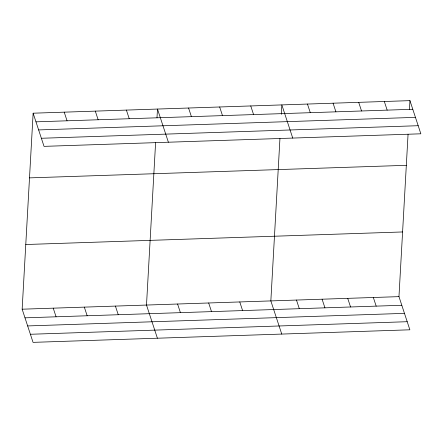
<?xml version="1.0" encoding="UTF-8"?>
<svg xmlns="http://www.w3.org/2000/svg" width="443" height="443" viewBox="0 0 443 443"><rect width="100%" height="100%" fill="white"/><g stroke="black" fill="none" stroke-linecap="round" stroke-linejoin="round"><path stroke-width="0.66" d="M408.058 134.323L398.966 296.638L409.869 329.802L33.053 342.361L22.15 309.197L33.131 113.198L409.947 100.639L420.85 133.803L44.034 146.362L33.131 113.198M155.593 142.74L146.5 305.055L157.403 338.219M156.988 117.81L157.481 109.05L168.384 142.22M279.943 138.593L270.845 300.908L281.754 334.072M281.299 114.338L281.831 104.908L292.734 138.072M409.454 109.393L409.947 100.639M35.972 121.836L412.787 109.271M38.635 129.926L415.445 117.367M41.376 138.266L418.186 125.707M29.509 177.876L406.32 165.317M25.772 244.519L402.587 231.955M22.15 309.197L398.966 296.638M24.991 317.836L401.801 305.271M27.649 325.932L404.465 313.367M30.395 334.271L407.206 321.707M384.325 101.491L387.16 110.124M358.697 102.344L361.538 110.983M333.075 103.197L335.916 111.835M373.338 297.491L376.179 306.13M307.453 104.055L310.294 112.688M347.716 298.344L350.557 306.982M322.094 299.202L324.935 307.835M250.744 105.943L253.579 114.582M296.472 300.055L299.307 308.688M219.656 106.979L222.497 115.617M188.568 108.014L191.409 116.653M239.763 301.943L242.598 310.582M208.675 302.979L211.51 311.617M126.393 110.091L129.234 118.724M177.588 304.02L180.423 312.653M95.306 111.127L98.147 119.76M64.218 112.162L67.059 120.795M115.413 306.091L118.253 314.724M84.325 307.126L87.166 315.759M53.238 308.162L56.078 316.8"/></g></svg>
